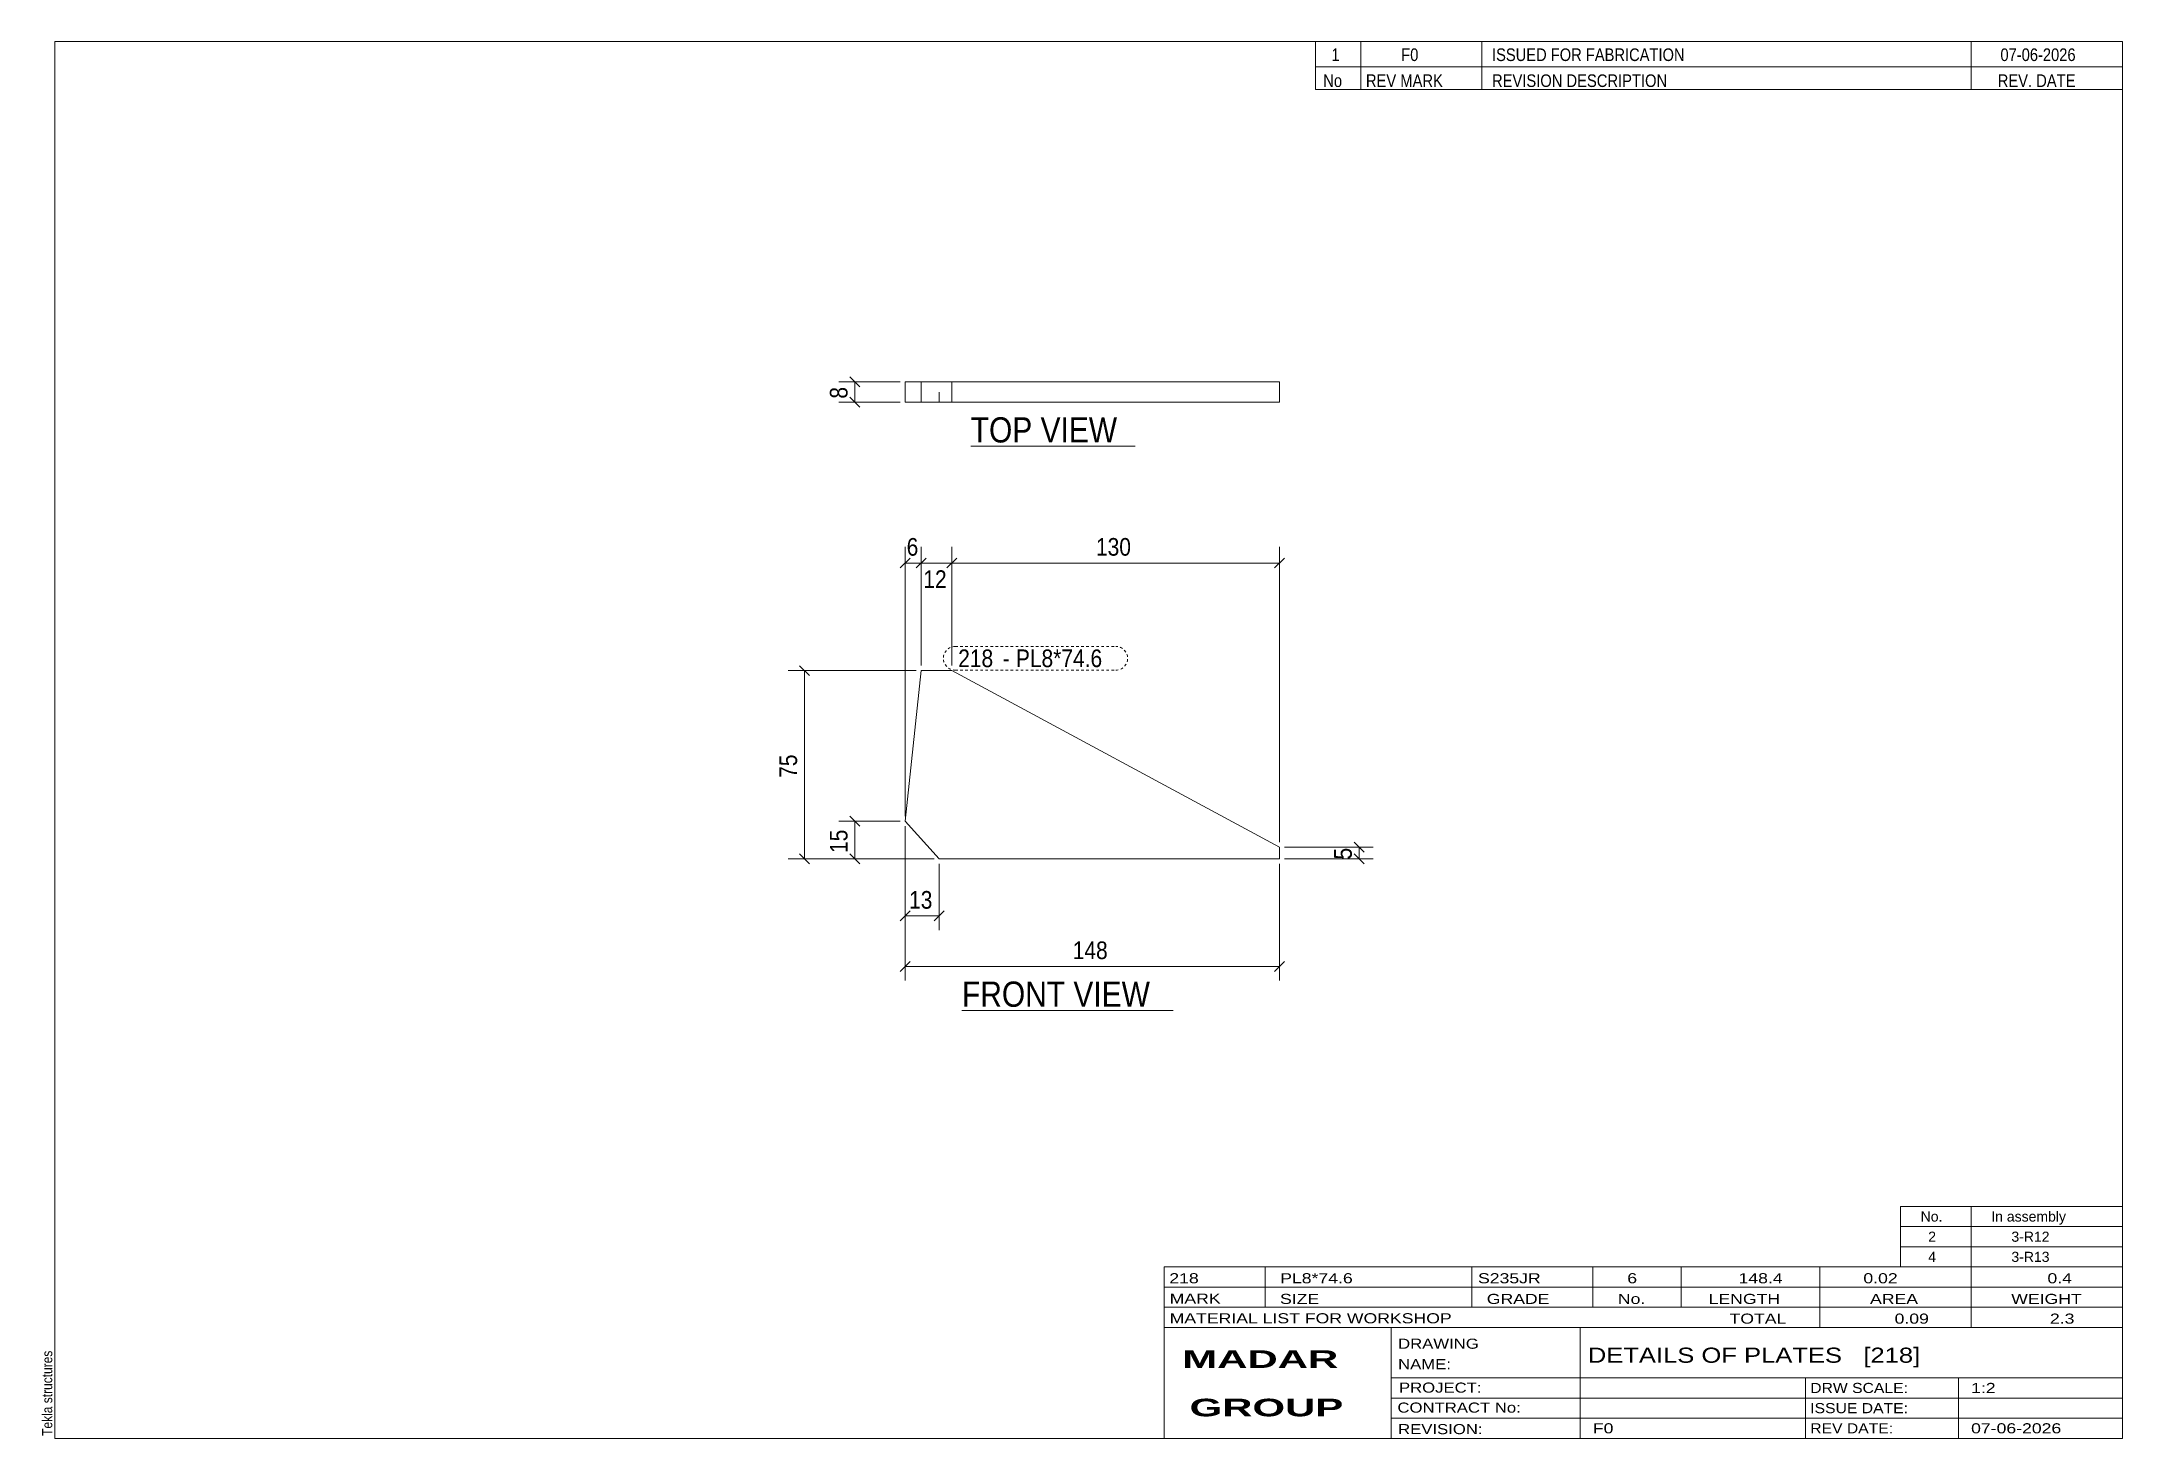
# Model space of a CAD drawing. Header units: millimetres. Extents: x 2 to 415, y 5 to 282.
import ezdxf

# ---------------------------------------------------------------- set-up
doc = ezdxf.new("R2010")
doc.units = ezdxf.units.MM
for name, pattern in [('XKITLINE00', [0]), ('XKITLINE02', [4, 2, -2]), ('XKITLINE04', [3, 0.5, -0.5, 0.5, -0.5, 0.5, -0.5])]:
    doc.linetypes.add(name, pattern=pattern)
for name, color, linetype, lineweight in [('Dimensions', 7, 'Continuous', 0), ('DrawingSheet', 5, 'Continuous', 0), ('OtherObjectType', 7, 'Continuous', 0), ('Part', 2, 'Continuous', 0), ('PartMark', 7, 'Continuous', 0)]:
    doc.layers.add(name, color=color, linetype=linetype, lineweight=lineweight)
doc.styles.add('ARIAL', font='ARIAL.TTF')
doc.styles.add('ARIAL_BOLD', font='ARIALBD.TTF')
doc.styles.add('ARIAL_NARROW', font='ARIALN.TTF')

# ---------------------------------------------------------------- blocks, each defined once
blk = doc.blocks.new('*A1')
at = {"layer": 'Part', "color": 2, "linetype": 'XKITLINE00', "lineweight": 0}
for p, q in [((173.65, 127.41), (176.8, 157.25)), ((176.8, 157.25), (182.86, 157.25)), ((247.86, 122.25), (182.86, 157.25)), ((180.36, 119.95), (173.65, 127.41)), ((247.86, 119.95), (180.36, 119.95)), ((247.86, 122.25), (247.86, 119.95))]:
    blk.add_line(p, q, dxfattribs=at)
blk = doc.blocks.new('*A2')
at = {"layer": 'Part', "color": 2, "linetype": 'XKITLINE00', "lineweight": 0}
for p, q in [((247.86, 214.5), (173.65, 214.5)), ((173.65, 214.5), (173.65, 210.5)), ((173.65, 210.5), (247.86, 210.5)), ((176.8, 210.5), (176.8, 214.5)), ((182.86, 210.5), (182.86, 214.5)), ((247.86, 214.5), (247.86, 210.5))]:
    blk.add_line(p, q, dxfattribs=at)
at = {"layer": 'Part', "color": 7, "linetype": 'XKITLINE02', "lineweight": 0}
for p, q in [((180.36, 210.5), (180.36, 214.5)), ((247.86, 210.5), (247.86, 214.5))]:
    blk.add_line(p, q, dxfattribs=at)
blk = doc.blocks.new('*A3')
at = {"layer": 'DrawingSheet', "color": 5, "linetype": 'XKITLINE00', "lineweight": 0}
for p, q in [((415, 282), (5, 282)), ((5, 282), (5, 5)), ((415, 5), (415, 282)), ((5, 5), (415, 5))]:
    blk.add_line(p, q, dxfattribs=at)
at = {"layer": 'DrawingSheet', "color": 5, "style": 'ARIAL', "width": 0.85}
blk.add_text('Tekla structures', height=2, rotation=90, dxfattribs=at).set_placement((4.5, 5.5))
blk = doc.blocks.new('*A4')
at = {"layer": 'OtherObjectType', "color": 7, "linetype": 'XKITLINE00', "lineweight": 0}
for p, q in [((371, 51), (415, 51)), ((371, 47), (371, 51)), ((385, 47), (385, 51)), ((415, 47), (415, 51)), ((371, 47), (415, 47)), ((371, 43), (371, 47)), ((385, 43), (385, 47)), ((415, 43), (415, 47)), ((371, 43), (415, 43)), ((371, 39), (371, 43)), ((385, 39), (385, 43)), ((415, 39), (415, 43)), ((371, 39), (415, 39))]:
    blk.add_line(p, q, dxfattribs=at)
at = {"layer": 'OtherObjectType', "color": 7, "style": 'ARIAL_NARROW', "width": 1.211571}
for s, p in [('No.', (375, 48)), ('In assembly', (389, 48)), ('2', (376.5, 44)), ('3-R12', (392.99, 44)), ('4', (376.5, 40)), ('3-R13', (392.99, 40))]:
    blk.add_text(s, height=2, dxfattribs=at).set_placement(p)
blk = doc.blocks.new('*A5')
at = {"layer": 'OtherObjectType', "color": 7, "linetype": 'XKITLINE00', "lineweight": 0}
for p, q in [((255, 282), (415, 282)), ((415, 282), (255, 282)), ((255, 282), (255, 277)), ((264, 282), (264, 277)), ((288, 282), (288, 277)), ((385, 282), (385, 277)), ((415, 282), (415, 277)), ((255, 277), (415, 277)), ((255, 277), (255, 272.5)), ((255, 277), (415, 277)), ((264, 277), (264, 272.5)), ((288, 277), (288, 272.5)), ((385, 277), (385, 272.5)), ((415, 277), (415, 272.5)), ((415, 272.5), (255, 272.5))]:
    blk.add_line(p, q, dxfattribs=at)
at = {"layer": 'OtherObjectType', "color": 7, "style": 'ARIAL_NARROW'}
for s, width, p in [('1', 1.017001, (258.16, 278.15)), ('F0', 1.017001, (272, 278.15)), ('ISSUED FOR FABRICATION', 1.017001, (290, 278.15)), ('07-06-2026', 1.017001, (390.82, 278.15)), ('No', 1.02, (256.54, 273)), ('REV MARK', 1.02, (265, 273)), ('REVISION DESCRIPTION', 1.02, (290, 273)), ('REV. DATE', 1.02, (390.28, 273))]:
    blk.add_text(s, height=2.5, dxfattribs=dict(at, width=width)).set_placement(p)
blk = doc.blocks.new('*A6')
at = {"layer": 'OtherObjectType', "color": 7, "linetype": 'XKITLINE00', "lineweight": 0}
for p, q in [((225, 39), (415, 39)), ((225, 39), (225, 35)), ((225, 39), (415, 39)), ((245, 35), (245, 39)), ((286, 35), (286, 39)), ((310, 35), (310, 39)), ((327.5, 35), (327.5, 39)), ((355, 35), (355, 39)), ((385, 35), (385, 39)), ((415, 35), (415, 39)), ((225, 35), (415, 35)), ((225, 35), (225, 5)), ((225, 35), (415, 35)), ((245, 31), (245, 35)), ((286, 31), (286, 35)), ((310, 31), (310, 35)), ((327.5, 31), (327.5, 35)), ((355, 31), (355, 35)), ((385, 31), (385, 35)), ((415, 31), (415, 35)), ((225, 31), (415, 31)), ((355, 27), (355, 31)), ((385, 27), (385, 31)), ((415, 27), (415, 31)), ((225, 27), (415, 27)), ((270, 21), (270, 27)), ((307.5, 17), (307.5, 27)), ((415, 21), (415, 27)), ((270, 21), (270, 5)), ((415, 17), (415, 21)), ((270, 17), (415, 17)), ((307.5, 5), (307.5, 17)), ((352.16, 13), (352.16, 17)), ((382.5, 5), (382.5, 17)), ((415, 13), (415, 17)), ((270, 13), (415, 13)), ((352.16, 5), (352.16, 13)), ((415, 9), (415, 13)), ((270, 9), (415, 9)), ((415, 5), (415, 9)), ((225, 5), (415, 5)), ((262.5, 5), (415, 5))]:
    blk.add_line(p, q, dxfattribs=at)
at = {"layer": 'OtherObjectType', "color": 7, "style": 'ARIAL_NARROW'}
for s, height, width, p in [('218', 2, 1.525501, (226.01, 35.76)), ('PL8*74.6', 2, 1.525501, (248, 35.76)), ('S235JR', 2, 1.525501, (287.22, 35.76)), ('6', 2, 1.525501, (316.82, 35.76)), ('148.4', 2, 1.525501, (338.88, 35.76)), ('0.02', 2, 1.525501, (363.64, 35.76)), ('0.4', 2, 1.525501, (400.14, 35.76)), ('MARK', 2, 1.525501, (226.08, 31.73)), ('SIZE', 2, 1.525501, (247.96, 31.66)), ('GRADE', 2, 1.525501, (288.96, 31.66)), ('No.', 2, 1.525501, (314.96, 31.66)), ('LENGTH', 2, 1.525501, (332.96, 31.66)), ('AREA', 2, 1.525501, (364.96, 31.66)), ('WEIGHT', 2, 1.525501, (392.96, 31.66)), ('MATERIAL LIST FOR WORKSHOP', 2, 1.525501, (226.08, 27.82)), ('TOTAL', 2, 1.525501, (337.1, 27.75)), ('0.09', 2, 1.525501, (369.83, 27.75)), ('2.3', 2, 1.525501, (400.63, 27.75)), ('DRAWING', 2, 1.445, (271.38, 22.78)), ('NAME:', 2, 1.445, (271.38, 18.72)), ('DETAILS OF PLATES   [218]', 3, 1.474651, (309, 20)), ('PROJECT:', 2, 1.445, (271.55, 14.07)), ('DRW SCALE:', 2, 1.36, (353.1, 14)), ('1:2', 2, 1.525501, (385, 14)), ('CONTRACT No:', 2, 1.445, (271.25, 10.11)), ('ISSUE DATE:', 2, 1.36, (353.1, 10)), ('REVISION:', 2, 1.445, (271.38, 5.84)), ('F0', 2, 1.525501, (310, 6)), ('REV DATE:', 2, 1.36, (353.1, 6)), ('07-06-2026', 2, 1.525501, (385, 6))]:
    blk.add_text(s, height=height, dxfattribs=dict(at, width=width)).set_placement(p)
at = {"layer": 'OtherObjectType', "color": 1, "style": 'ARIAL_BOLD', "width": 1.7}
for s, p in [('MADAR ', (228.58, 18.97)), ('GROUP', (230.03, 9.37))]:
    blk.add_text(s, height=3.5, dxfattribs=at).set_placement(p)
blk = doc.blocks.new('*A7')
at = {"layer": 'Dimensions', "color": 7, "linetype": 'XKITLINE00', "lineweight": 0}
for p, q in [((173.65, 126.41), (173.65, 95.8)), ((247.86, 118.95), (247.86, 95.8)), ((174.64, 99.59), (172.66, 97.61)), ((248.85, 99.59), (246.87, 97.61)), ((173.65, 98.6), (247.86, 98.6))]:
    blk.add_line(p, q, dxfattribs=at)
at = {"layer": 'Dimensions', "color": 3}
for p in [(173.65, 98.6), (247.86, 98.6)]:
    blk.add_point(p, dxfattribs=at)
at = {"layer": 'Dimensions', "color": 3, "style": 'ARIAL', "width": 0.85}
blk.add_text('148', height=3.5, dxfattribs=at).set_placement((206.86, 100.05))
blk = doc.blocks.new('*A8')
at = {"layer": 'Dimensions', "color": 7, "linetype": 'XKITLINE00', "lineweight": 0}
for p, q in [((173.65, 126.41), (173.65, 105.8)), ((180.36, 118.95), (180.36, 105.8)), ((174.64, 109.59), (172.66, 107.61)), ((173.65, 108.6), (180.36, 108.6)), ((181.35, 109.59), (179.37, 107.61))]:
    blk.add_line(p, q, dxfattribs=at)
at = {"layer": 'Dimensions', "color": 3}
for p in [(173.65, 108.6), (180.36, 108.6)]:
    blk.add_point(p, dxfattribs=at)
at = {"layer": 'Dimensions', "color": 3, "style": 'ARIAL', "width": 0.85}
blk.add_text('13', height=3.5, dxfattribs=at).set_placement((174.41, 110.05))
blk = doc.blocks.new('*A9')
at = {"layer": 'Dimensions', "color": 7, "linetype": 'XKITLINE00', "lineweight": 0}
for p, q in [((173.65, 128.41), (173.65, 181.8)), ((176.8, 158.25), (176.8, 181.8)), ((174.64, 179.59), (172.66, 177.61)), ((173.65, 178.6), (176.8, 178.6)), ((177.79, 179.59), (175.81, 177.61))]:
    blk.add_line(p, q, dxfattribs=at)
at = {"layer": 'Dimensions', "color": 3}
for p in [(173.65, 178.6), (176.8, 178.6)]:
    blk.add_point(p, dxfattribs=at)
at = {"layer": 'Dimensions', "color": 3, "style": 'ARIAL', "width": 0.85}
blk.add_text('6', height=3.5, dxfattribs=at).set_placement((173.93, 180.05))
blk = doc.blocks.new('*A10')
at = {"layer": 'Dimensions', "color": 7, "linetype": 'XKITLINE00', "lineweight": 0}
for p, q in [((177.79, 179.59), (175.81, 177.61)), ((176.8, 158.25), (176.8, 181.4)), ((176.8, 178.6), (182.86, 178.6)), ((183.85, 179.59), (181.87, 177.61)), ((182.86, 158.25), (182.86, 181.4))]:
    blk.add_line(p, q, dxfattribs=at)
at = {"layer": 'Dimensions', "color": 3}
for p in [(176.8, 178.6), (182.86, 178.6)]:
    blk.add_point(p, dxfattribs=at)
at = {"layer": 'Dimensions', "color": 3, "style": 'ARIAL', "width": 0.85}
blk.add_text('12', height=3.5, dxfattribs=at).set_placement((177.23, 173.65))
blk = doc.blocks.new('*A11')
at = {"layer": 'Dimensions', "color": 7, "linetype": 'XKITLINE00', "lineweight": 0}
for p, q in [((182.86, 158.25), (182.86, 181.8)), ((247.86, 123.25), (247.86, 181.8)), ((183.85, 179.59), (181.87, 177.61)), ((182.86, 178.6), (247.86, 178.6)), ((248.85, 179.59), (246.87, 177.61))]:
    blk.add_line(p, q, dxfattribs=at)
at = {"layer": 'Dimensions', "color": 3}
for p in [(182.86, 178.6), (247.86, 178.6)]:
    blk.add_point(p, dxfattribs=at)
at = {"layer": 'Dimensions', "color": 3, "style": 'ARIAL', "width": 0.85}
blk.add_text('130', height=3.5, dxfattribs=at).set_placement((211.47, 180.05))
blk = doc.blocks.new('*A12')
at = {"layer": 'Dimensions', "color": 7, "linetype": 'XKITLINE00', "lineweight": 0}
for p, q in [((175.8, 157.25), (150.45, 157.25)), ((152.66, 158.24), (154.64, 156.26)), ((153.65, 119.95), (153.65, 157.25)), ((179.36, 119.95), (150.45, 119.95)), ((152.66, 120.94), (154.64, 118.96))]:
    blk.add_line(p, q, dxfattribs=at)
at = {"layer": 'Dimensions', "color": 3}
for p in [(153.65, 157.25), (153.65, 119.95)]:
    blk.add_point(p, dxfattribs=at)
at = {"layer": 'Dimensions', "color": 3, "style": 'ARIAL', "width": 0.85}
blk.add_text('75', height=3.5, rotation=90.0002, dxfattribs=at).set_placement((152.2, 136))
blk = doc.blocks.new('*A13')
at = {"layer": 'Dimensions', "color": 7, "linetype": 'XKITLINE00', "lineweight": 0}
for p, q in [((248.86, 122.25), (266.45, 122.25)), ((248.86, 119.95), (266.45, 119.95)), ((262.66, 123.24), (264.64, 121.26)), ((262.66, 120.94), (264.64, 118.96)), ((263.65, 119.95), (263.65, 122.25))]:
    blk.add_line(p, q, dxfattribs=at)
at = {"layer": 'Dimensions', "color": 3}
for p in [(263.65, 122.25), (263.65, 119.95)]:
    blk.add_point(p, dxfattribs=at)
at = {"layer": 'Dimensions', "color": 3, "style": 'ARIAL', "width": 0.85}
blk.add_text('5', height=3.5, rotation=90.0002, dxfattribs=at).set_placement((262.2, 119.8))
blk = doc.blocks.new('*A14')
at = {"layer": 'Dimensions', "color": 7, "linetype": 'XKITLINE00', "lineweight": 0}
for p, q in [((162.66, 128.4), (164.64, 126.42)), ((172.65, 127.41), (160.45, 127.41)), ((163.65, 119.95), (163.65, 127.41)), ((179.36, 119.95), (160.45, 119.95)), ((162.66, 120.94), (164.64, 118.96))]:
    blk.add_line(p, q, dxfattribs=at)
at = {"layer": 'Dimensions', "color": 3}
for p in [(163.65, 127.41), (163.65, 119.95)]:
    blk.add_point(p, dxfattribs=at)
at = {"layer": 'Dimensions', "color": 3, "style": 'ARIAL', "width": 0.85}
blk.add_text('15', height=3.5, rotation=90.0002, dxfattribs=at).set_placement((162.2, 121.09))
blk = doc.blocks.new('*A15')
at = {"layer": 'PartMark', "color": 7, "linetype": 'XKITLINE04', "lineweight": 0}
for p, q in [((183.55, 162.05), (215.4, 162.05)), ((183.55, 157.35), (215.4, 157.35))]:
    blk.add_line(p, q, dxfattribs=at)
for centre, start, end in [((183.55, 159.7), 90, 270), ((215.4, 159.7), 270, 90)]:
    blk.add_arc(centre, 2.35, start, end, dxfattribs=at)
at = {"layer": 'PartMark', "color": 1, "style": 'ARIAL', "width": 0.85}
blk.add_text('218', height=3.5, dxfattribs=at).set_placement((184.15, 157.95))
at = {"layer": 'PartMark', "color": 3, "style": 'ARIAL', "width": 0.85}
for s, p in [('PL8*74.6', (195.59, 157.95)), ('-', (192.98, 157.95))]:
    blk.add_text(s, height=3.5, dxfattribs=at).set_placement(p)
blk = doc.blocks.new('*A16')
at = {"layer": 'OtherObjectType', "color": 7, "linetype": 'XKITLINE00', "lineweight": 0}
blk.add_line((184.9, 89.85), (226.75, 89.85), dxfattribs=at)
at = {"layer": 'OtherObjectType', "color": 3, "style": 'ARIAL', "width": 0.85}
blk.add_text('FRONT VIEW', height=5, dxfattribs=at).set_placement((184.9, 90.6))
blk = doc.blocks.new('*A17')
at = {"layer": 'Dimensions', "color": 7, "linetype": 'XKITLINE00', "lineweight": 0}
for p, q in [((162.66, 215.49), (164.64, 213.51)), ((172.65, 214.5), (160.45, 214.5)), ((172.65, 210.5), (160.45, 210.5)), ((162.66, 211.49), (164.64, 209.51)), ((163.65, 210.5), (163.65, 214.5))]:
    blk.add_line(p, q, dxfattribs=at)
at = {"layer": 'Dimensions', "color": 3}
for p in [(163.65, 214.5), (163.65, 210.5)]:
    blk.add_point(p, dxfattribs=at)
at = {"layer": 'Dimensions', "color": 3, "style": 'ARIAL', "width": 0.85}
blk.add_text('8', height=3.5, rotation=90.0002, dxfattribs=at).set_placement((162.2, 211.2))
blk = doc.blocks.new('*A18')
at = {"layer": 'OtherObjectType', "color": 7, "linetype": 'XKITLINE00', "lineweight": 0}
blk.add_line((186.63, 201.75), (219.23, 201.75), dxfattribs=at)
at = {"layer": 'OtherObjectType', "color": 3, "style": 'ARIAL', "width": 0.85}
blk.add_text('TOP VIEW', height=5, dxfattribs=at).set_placement((186.63, 202.5))

msp = doc.modelspace()

# ---------------------------------------------------------------- block references
at = {"lineweight": 0}
for name in ['*A3', '*A5', '*A17', '*A2', '*A18', '*A9', '*A11', '*A10', '*A15', '*A12', '*A1', '*A14', '*A7', '*A8', '*A13', '*A16', '*A4', '*A6']:
    msp.add_blockref(name, (0, 0), dxfattribs=at)

doc.saveas('drawing.dxf')
